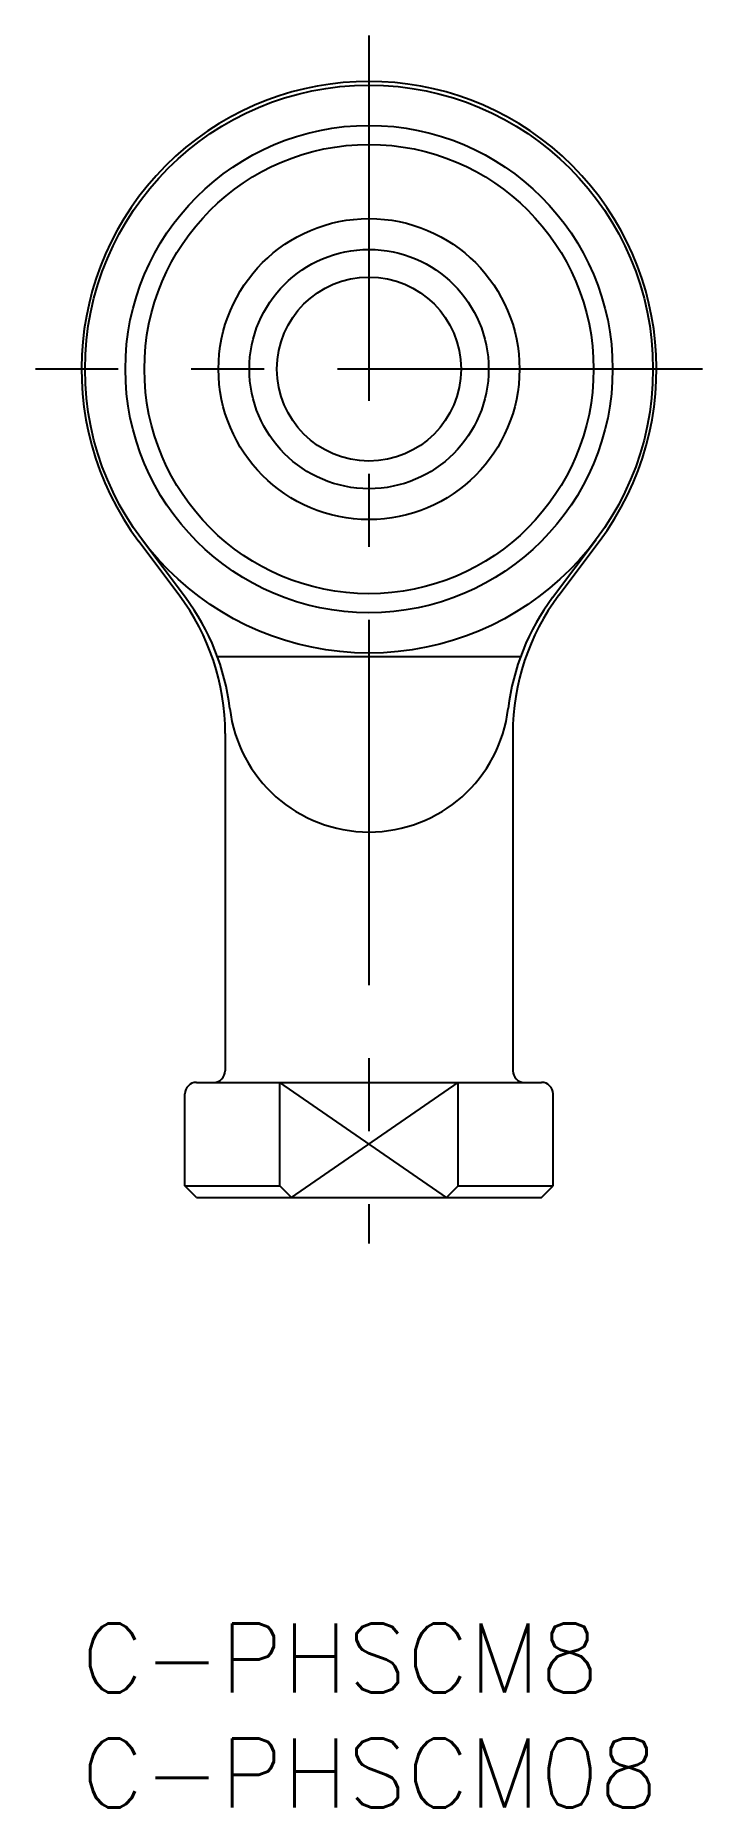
# Model space of a CAD drawing. Extents: x -2 to 90.5, y -8 to 69.
# Drawn here: x -2 to 27, y -8 to 69 of the extents above.
import ezdxf
from ezdxf.enums import TextEntityAlignment as Align

# ---------------------------------------------------------------- set-up
doc = ezdxf.new("R2010")
doc.units = 0
doc.header["$LTSCALE"] = 0.5
doc.linetypes.add('CENTER', pattern=[50.8, 31.75, -6.35, 6.35, -6.35])
doc.layers.get('0').update_dxf_attribs({"linetype": 'CONTINUOUS'})
doc.layers.add('CENTER', color=1, linetype='CENTER')
doc.styles.get("Standard").update_dxf_attribs({"font": 'txt.shx', "height": 3, "bigfont": 'bigfont.shx'})

msp = doc.modelspace()

# ---------------------------------------------------------------- linework, layer by layer
at = {"color": 7, "linetype": 'CONTINUOUS'}
for p, q in [((4.25, 44.686), (2.5, 47.019)), ((4.52, 44.587), (2.625, 47.113)), ((20.48, 44.587), (22.375, 47.113)), ((20.75, 44.686), (22.5, 47.019)), ((19.088, 42.019), (5.912, 42.019)), ((6.25, 38.686), (6.25, 24.019)), ((18.75, 38.686), (18.75, 24.019)), ((5, 23.519), (20, 23.519)), ((8.627, 19.019), (8.627, 23.519)), ((16.373, 19.019), (16.373, 23.519)), ((4.5, 19.019), (4.5, 23.019)), ((20.5, 19.019), (20.5, 23.019)), ((5, 18.519), (4.5, 19.019)), ((4.5, 19.019), (8.627, 19.019)), ((5, 18.519), (20, 18.519)), ((9.127, 18.519), (8.627, 19.019)), ((15.873, 18.519), (16.373, 19.019)), ((16.373, 19.019), (20.5, 19.019)), ((20, 18.519), (20.5, 19.019))]:
    msp.add_line(p, q, dxfattribs=at)
at = {"color": 3, "linetype": 'CONTINUOUS'}
for p, q in [((15.873, 18.519), (8.627, 23.519)), ((9.127, 18.519), (16.373, 23.519))]:
    msp.add_line(p, q, dxfattribs=at)
at = {"color": 7, "linetype": 'CONTINUOUS'}
for radius in [12.343, 10.59, 9.763, 6.54, 5.2, 4]:
    msp.add_circle((12.5, 54.519), radius, dxfattribs=at)
for centre, radius, start, end in [((12.5, 54.519), 12.5, 323.1301, 216.8699), ((-3.75, 38.686), 10, 360, 36.8699), ((28.75, 38.686), 10, 143.1301, 180), ((-3.48, 38.587), 10, 6.79501, 36.8699), ((28.48, 38.587), 10, 143.1301, 173.20499), ((12.5, 40.491), 6.093, 186.79501, 353.20499), ((5.75, 24.019), 0.5, 270, 0), ((19.25, 24.019), 0.5, 180, 270), ((5, 23.019), 0.5, 90, 180), ((20, 23.019), 0.5, 0, 90)]:
    msp.add_arc(centre, radius, start, end, dxfattribs=at)
at = {"layer": 'CENTER', "color": 1, "linetype": 'CENTER'}
for p, q in [((12.5, 69.019), (12.5, 16.519)), ((27, 54.519), (-2, 54.519))]:
    msp.add_line(p, q, dxfattribs=at)

# ---------------------------------------------------------------- texts
at = {"color": 7, "linetype": 'CONTINUOUS'}
for s, p in [('C-PHSCM8', (0, 0)), ('C-PHSCM08', (0, -5))]:
    msp.add_text(s, height=3, dxfattribs=at).set_placement(p, align=Align.TOP_LEFT)

doc.saveas('drawing.dxf')
